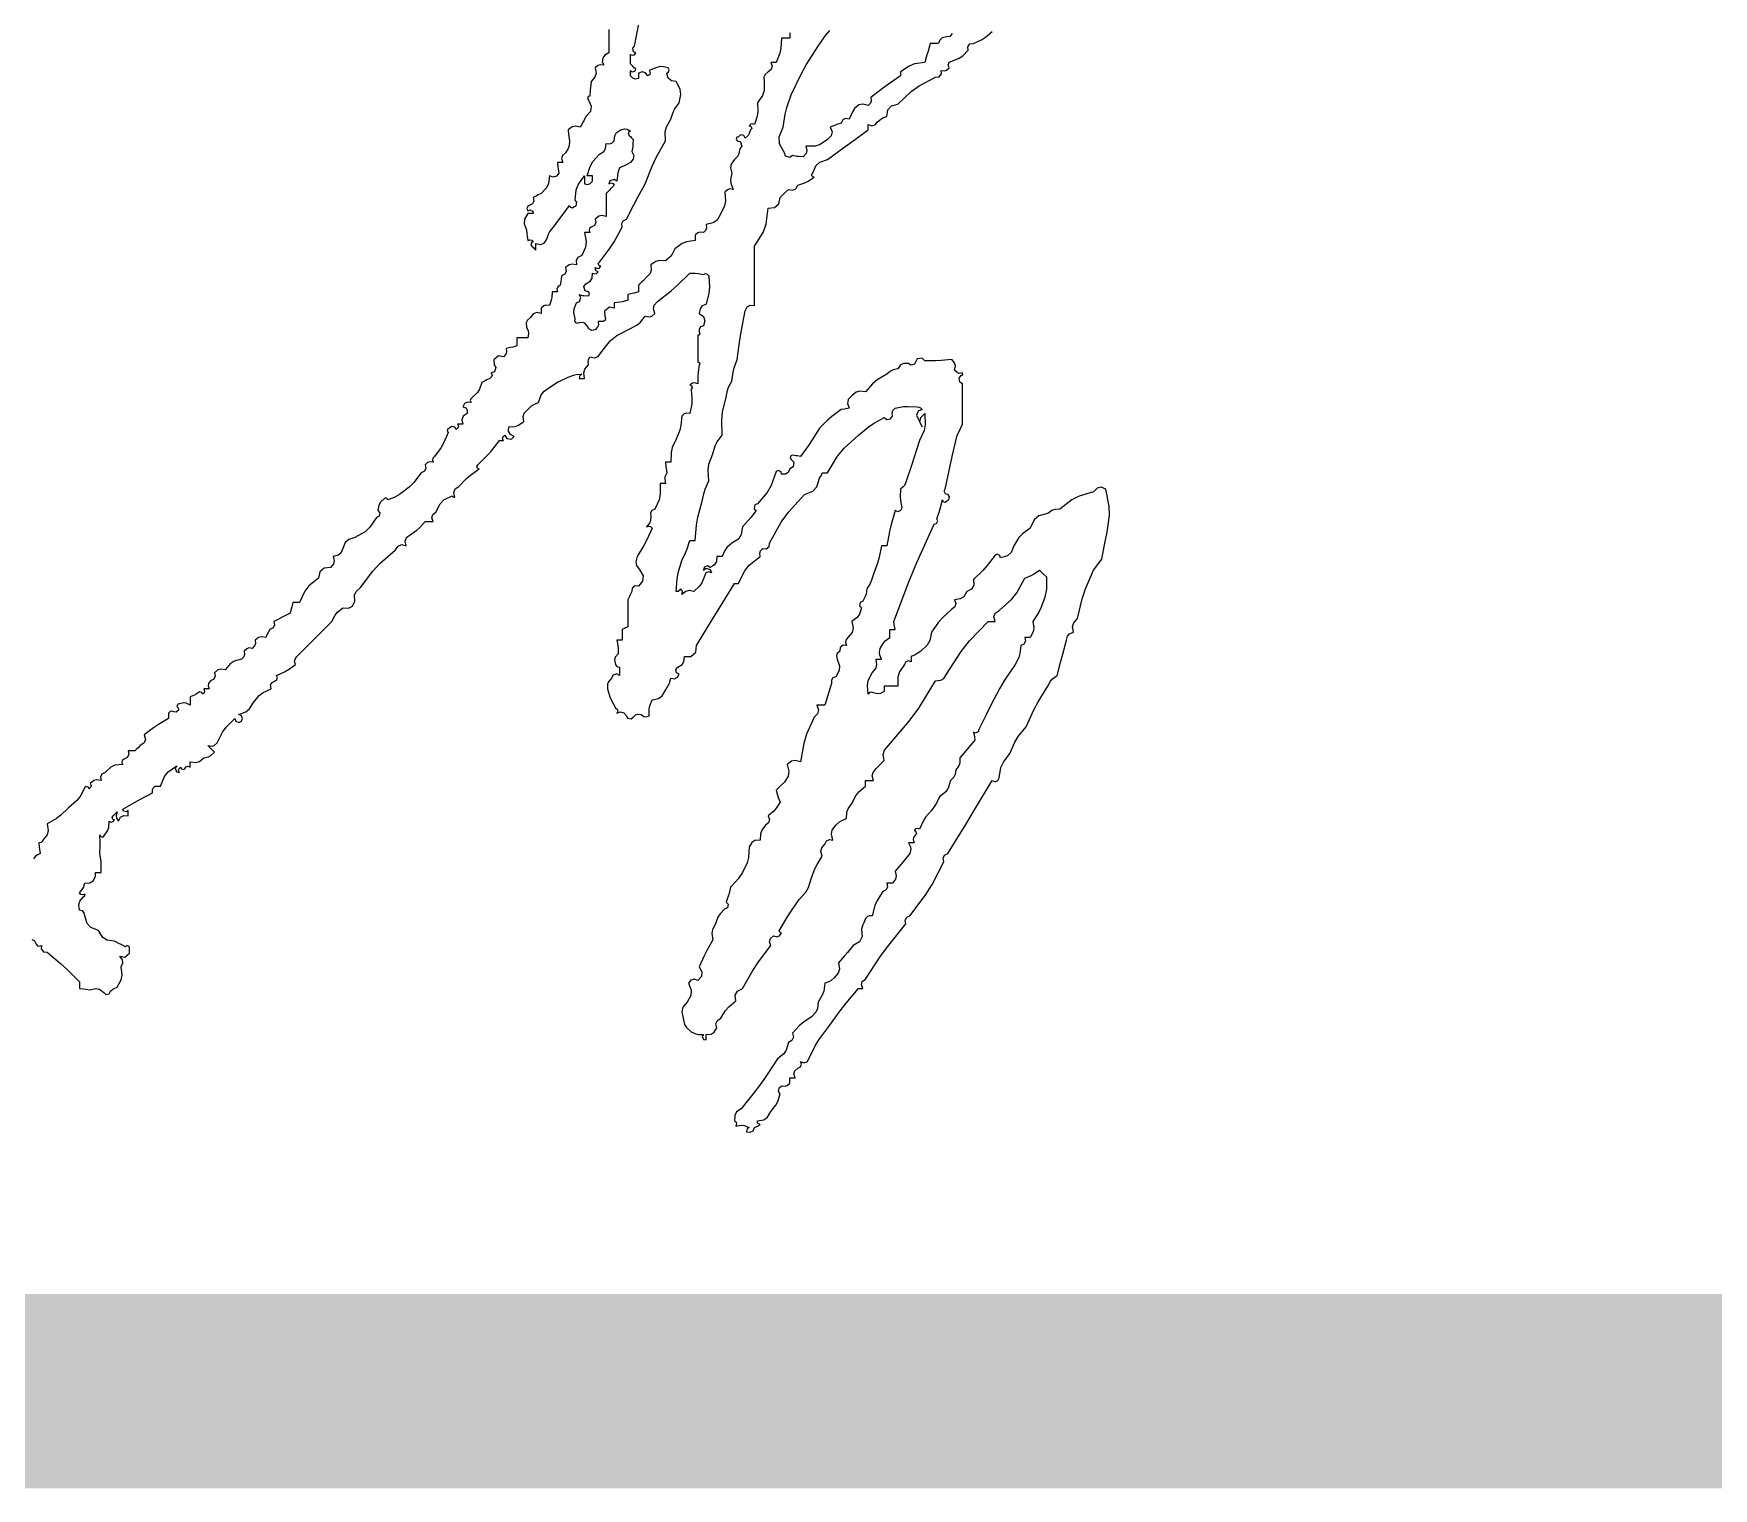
# Model space of a CAD drawing. Header units: millimetres. Extents: x 2359 to 61759, y 2141 to 44141.
# Drawn here: x 59374 to 60022, y 12471 to 13033 of the extents above; entities that cross this region are included whole.
import ezdxf

# ---------------------------------------------------------------- set-up
doc = ezdxf.new("R2010")
doc.units = ezdxf.units.MM
doc.header["$LTSCALE"] = 800
doc.layers.add('SX-TK-HF-20190012-S001-QM$0$电子签明', color=7, linetype='Continuous')

# ---------------------------------------------------------------- blocks, each defined once
blk = doc.blocks.new('AX-TK-HF-20190012-S001-TQ2$0$BZTQ')
at = {"color": 4, "const_width": 0.75}
blk.add_lwpolyline([(-70, 93.6755), (0, 93.6755)], dxfattribs=at)
blk = doc.blocks.new('AX-TK-HF-20190012-S001-TQ2')
blk.add_blockref('AX-TK-HF-20190012-S001-TQ2$0$BZTQ', (0, 0))
blk = doc.blocks.new('SX-TK-HF-20190012-S001-QM$0$马传喜', base_point=(11.4818, 19.8022))
at = {"layer": 'SX-TK-HF-20190012-S001-QM$0$电子签明'}
for points in [[(32.7261, 21.48), (32.7409, 21.4726), (32.7494, 21.456), (32.7567, 21.4472), (32.7666, 21.4447), (32.7772, 21.4491), (32.7751, 21.4314), (32.7873, 21.4162), (32.805, 21.4143), (32.8743, 21.3562), (32.9078, 21.3256), (32.9717, 21.2615), (32.9717, 21.2476), (32.9717, 21.2407), (32.9717, 21.2268), (32.994, 21.2253), (33.0052, 21.2239), (33.0273, 21.2198), (33.0547, 21.2268), (33.074, 21.2229), (33.0967, 21.2059), (33.1074, 21.1966), (33.1252, 21.2002), (33.1314, 21.2129), (33.1436, 21.2236), (33.151, 21.228), (33.1662, 21.2337), (33.1865, 21.271), (33.1915, 21.2956), (33.187, 21.3379), (33.1944, 21.3591), (33.1924, 21.3748), (33.1801, 21.3935), (33.2052, 21.3886), (33.2296, 21.4096), (33.2287, 21.4352), (33.2265, 21.4437), (33.2147, 21.4476), (33.2078, 21.4421), (33.1856, 21.4532), (33.1745, 21.4588), (33.1523, 21.4699), (33.1127, 21.476), (33.0898, 21.4912), (33.0689, 21.5255), (33.0307, 21.541), (33.0113, 21.5623), (32.9995, 21.6019), (32.9963, 21.6173), (32.9871, 21.6265), (32.9717, 21.6296), (32.9677, 21.6584), (32.9734, 21.6773), (32.9925, 21.6991), (32.998, 21.7021), (33.0003, 21.7068), (32.9995, 21.713), (32.9889, 21.7086), (32.979, 21.7111), (32.9717, 21.7199), (32.9861, 21.7371), (32.992, 21.7474), (32.9995, 21.7686), (33.0256, 21.7709), (33.0415, 21.7809), (33.055, 21.8033), (33.055, 21.8116), (33.055, 21.8158), (33.055, 21.8241), (33.0662, 21.8241), (33.0717, 21.8241), (33.0828, 21.8241), (33.0841, 21.8631), (33.0827, 21.883), (33.0759, 21.9214), (33.0788, 21.9602), (33.0788, 21.9798), (33.0759, 22.0186), (33.078, 22.0101), (33.0899, 22.0062), (33.0967, 22.0117), (33.116, 22.0379), (33.1225, 22.0556), (33.1245, 22.0881), (33.1351, 22.0837), (33.145, 22.0862), (33.1523, 22.095), (33.1438, 22.0972), (33.1398, 22.109), (33.1453, 22.1159), (33.1537, 22.1242), (33.1578, 22.1284), (33.1662, 22.1367), (33.16, 22.118), (33.162, 22.1043), (33.1731, 22.0881), (33.1832, 22.1081), (33.1994, 22.1173), (33.2217, 22.1159), (33.2217, 22.127), (33.2217, 22.1325), (33.2217, 22.1437), (33.213, 22.1362), (33.1981, 22.1399), (33.194, 22.1506), (33.2549, 22.1843), (33.2854, 22.201), (33.3468, 22.234), (33.3477, 22.2489), (33.3511, 22.2572), (33.3607, 22.2687), (33.3718, 22.2687), (33.3773, 22.2687), (33.3884, 22.2687), (33.4086, 22.3181), (33.428, 22.3424), (33.4718, 22.3729), (33.4638, 22.3602), (33.4712, 22.3418), (33.4857, 22.3381), (33.4813, 22.3487), (33.4838, 22.3586), (33.4926, 22.3659), (33.4948, 22.3574), (33.5066, 22.3535), (33.5135, 22.359), (33.5208, 22.3678), (33.5307, 22.3703), (33.5413, 22.3659), (33.5413, 22.377), (33.5413, 22.3826), (33.5413, 22.3937), (33.57, 22.3898), (33.5889, 22.3954), (33.6107, 22.4146), (33.6352, 22.4188), (33.6482, 22.4253), (33.6663, 22.4423), (33.6524, 22.4562), (33.6454, 22.4632), (33.6316, 22.4771), (33.6515, 22.4738), (33.6649, 22.4776), (33.6802, 22.491), (33.7077, 22.5462), (33.7267, 22.5725), (33.7705, 22.616), (33.7768, 22.6024), (33.7913, 22.5966), (33.8052, 22.6021), (33.8107, 22.616), (33.8049, 22.6305), (33.7913, 22.6368), (33.8281, 22.6512), (33.8463, 22.6662), (33.8677, 22.6993), (33.8967, 22.7345), (33.9166, 22.7498), (33.958, 22.7688), (33.9548, 22.7872), (33.9623, 22.802), (33.9789, 22.8105), (33.9877, 22.8178), (33.9902, 22.8277), (33.9858, 22.8383), (34.0268, 22.8563), (34.0467, 22.8677), (34.083, 22.8938), (34.0785, 22.9101), (34.0804, 22.9216), (34.09, 22.9355), (34.1622, 23.0077), (34.1984, 23.0439), (34.2706, 23.1161), (34.2861, 23.1481), (34.2983, 23.1634), (34.3262, 23.1856), (34.3547, 23.1832), (34.3756, 23.1949), (34.3887, 23.2203), (34.3869, 23.2502), (34.3945, 23.2694), (34.4165, 23.2897), (34.4801, 23.3748), (34.517, 23.4145), (34.5971, 23.4842), (34.6106, 23.5037), (34.6296, 23.5109), (34.6526, 23.5051), (34.6468, 23.5281), (34.654, 23.5471), (34.6735, 23.5606), (34.7067, 23.5851), (34.7223, 23.5993), (34.7499, 23.6301), (34.7665, 23.6301), (34.7749, 23.6301), (34.7915, 23.6301), (34.7849, 23.6492), (34.7897, 23.6661), (34.8054, 23.6787), (34.8266, 23.7208), (34.8467, 23.7409), (34.8888, 23.7621), (34.8918, 23.7566), (34.8965, 23.7543), (34.9027, 23.7551), (34.8969, 23.7782), (34.904, 23.7972), (34.9235, 23.8107), (34.9618, 23.8504), (34.9829, 23.8688), (35.0277, 23.901), (35.0192, 23.9032), (35.0152, 23.915), (35.0208, 23.9218), (35.0682, 23.9691), (35.0906, 23.9943), (35.1319, 24.0469), (35.1402, 24.0469), (35.1444, 24.0469), (35.1527, 24.0469), (35.1484, 24.0575), (35.1509, 24.0674), (35.1597, 24.0747), (35.1694, 24.0576), (35.1942, 24.054), (35.2083, 24.0677), (35.1883, 24.0778), (35.1791, 24.094), (35.1805, 24.1163), (35.213, 24.1183), (35.2308, 24.1248), (35.2569, 24.1441), (35.2537, 24.1703), (35.2595, 24.1876), (35.2778, 24.2066), (35.2971, 24.2243), (35.309, 24.2317), (35.3333, 24.2414), (35.3466, 24.2809), (35.3616, 24.3009), (35.3958, 24.3247), (35.4308, 24.3463), (35.4489, 24.3561), (35.4861, 24.3733), (35.5128, 24.3829), (35.5273, 24.3858), (35.5556, 24.3872), (35.547, 24.3822), (35.5431, 24.3763), (35.5417, 24.3664), (35.5528, 24.3664), (35.5584, 24.3664), (35.5695, 24.3664), (35.5655, 24.3951), (35.5712, 24.414), (35.5903, 24.4358), (35.5888, 24.4527), (35.5904, 24.4621), (35.5973, 24.4775), (35.6203, 24.4717), (35.6393, 24.4789), (35.6529, 24.4984), (35.7023, 24.56), (35.7355, 24.5872), (35.8057, 24.6234), (35.8408, 24.6415), (35.8574, 24.6551), (35.8821, 24.6859), (35.902, 24.6826), (35.9155, 24.6865), (35.9307, 24.6998), (35.9245, 24.7246), (35.9284, 24.7424), (35.9446, 24.7623), (36.0145, 24.8167), (36.0481, 24.8461), (36.1113, 24.9082), (36.1392, 24.9079), (36.1533, 24.9065), (36.1807, 24.9012), (36.1915, 24.9052), (36.2009, 24.9028), (36.2085, 24.8943), (36.2117, 24.8358), (36.2088, 24.8053), (36.1946, 24.7484), (36.1735, 24.7372), (36.1637, 24.7234), (36.1599, 24.6998), (36.1809, 24.6839), (36.188, 24.6626), (36.1807, 24.6373), (36.1658, 24.631), (36.1584, 24.6187), (36.1599, 24.6025), (36.1631, 24.5972), (36.1591, 24.5893), (36.153, 24.5887), (36.153, 24.5331), (36.153, 24.5053), (36.153, 24.4497), (36.1591, 24.449), (36.1631, 24.4412), (36.1599, 24.4358), (36.1536, 24.3974), (36.1521, 24.3776), (36.153, 24.3386), (36.1368, 24.3435), (36.125, 24.3416), (36.1113, 24.3317), (36.1198, 24.3295), (36.1237, 24.3177), (36.1182, 24.3108), (36.1223, 24.2609), (36.1209, 24.2349), (36.1113, 24.1858), (36.0938, 24.1878), (36.0824, 24.184), (36.0696, 24.1719), (36.0648, 24.1236), (36.0591, 24.0992), (36.0418, 24.0538), (36.0211, 24.0099), (36.0151, 23.9842), (36.014, 23.9357), (36.0029, 23.9357), (35.9974, 23.9357), (35.9863, 23.9357), (35.9877, 23.9134), (35.9891, 23.9022), (35.9932, 23.8802), (35.9835, 23.86), (35.9818, 23.8466), (35.9863, 23.8246), (35.9751, 23.8246), (35.9696, 23.8246), (35.9585, 23.8246), (35.9594, 23.7707), (35.9533, 23.7416), (35.9307, 23.6926), (35.9157, 23.6864), (35.9083, 23.674), (35.9099, 23.6579), (35.9085, 23.6342), (35.9036, 23.6211), (35.889, 23.6023), (35.8996, 23.6067), (35.9095, 23.6042), (35.9168, 23.5954), (35.8898, 23.5353), (35.8744, 23.5059), (35.8404, 23.4495), (35.8334, 23.422), (35.8373, 23.4027), (35.8543, 23.38), (35.8705, 23.3508), (35.8682, 23.3229), (35.8473, 23.2967), (35.8297, 23.2988), (35.8144, 23.2866), (35.8126, 23.2689), (35.8043, 23.2522), (35.8001, 23.2439), (35.7918, 23.2272), (35.7918, 23.1717), (35.7918, 23.1439), (35.7918, 23.0883), (35.7807, 23.0828), (35.7751, 23.08), (35.764, 23.0744), (35.764, 23.0522), (35.764, 23.0411), (35.764, 23.0189), (35.7529, 23.0189), (35.7473, 23.0189), (35.7362, 23.0189), (35.7407, 22.9913), (35.7421, 22.9773), (35.7431, 22.9494), (35.728, 22.9322), (35.724, 22.9161), (35.7293, 22.8938), (35.7343, 22.8852), (35.7402, 22.8813), (35.7501, 22.8799), (35.7501, 22.8633), (35.7501, 22.8549), (35.7501, 22.8383), (35.7341, 22.8456), (35.7168, 22.8398), (35.7084, 22.8244), (35.6936, 22.8058), (35.6886, 22.7925), (35.6876, 22.7688), (35.7006, 22.7285), (35.7091, 22.7087), (35.7293, 22.6716), (35.7381, 22.6643), (35.7406, 22.6544), (35.7362, 22.6438), (35.7553, 22.6505), (35.7722, 22.6456), (35.7848, 22.6299), (35.7913, 22.6173), (35.8087, 22.6138), (35.8196, 22.6229), (35.832, 22.6353), (35.8438, 22.6392), (35.8612, 22.6368), (35.8749, 22.6269), (35.8867, 22.6249), (35.9029, 22.6299), (35.9029, 22.6637), (35.9059, 22.6812), (35.9168, 22.7132), (35.9502, 22.719), (35.9694, 22.7324), (35.9863, 22.7619), (36.0003, 22.7853), (36.006, 22.7982), (36.014, 22.8244), (36.0324, 22.8212), (36.0473, 22.8286), (36.0557, 22.8452), (36.0431, 22.8516), (36.0396, 22.8692), (36.0488, 22.8799), (36.0712, 22.8935), (36.0811, 22.9094), (36.0835, 22.9355), (36.117, 22.935), (36.1426, 22.9578), (36.146, 22.9911), (36.2233, 23.1192), (36.2622, 23.1831), (36.3405, 23.3106), (36.3488, 23.3106), (36.353, 23.3106), (36.3613, 23.3106), (36.3924, 23.3746), (36.4168, 23.4052), (36.4725, 23.4495), (36.4705, 23.467), (36.4743, 23.4784), (36.4864, 23.4912), (36.504, 23.4891), (36.5193, 23.5013), (36.5211, 23.519), (36.5808, 23.627), (36.618, 23.6784), (36.7017, 23.769), (36.7438, 23.7855), (36.7653, 23.809), (36.7781, 23.8524), (36.7853, 23.8625), (36.7882, 23.8683), (36.792, 23.8802), (36.8031, 23.8802), (36.8087, 23.8802), (36.8198, 23.8802), (36.8713, 23.9667), (36.9047, 24.0074), (36.9795, 24.0747), (37.0288, 24.1154), (37.0557, 24.1338), (37.1115, 24.1649), (37.1253, 24.1552), (37.1433, 24.1582), (37.1532, 24.1719), (37.1512, 24.1894), (37.155, 24.2008), (37.1671, 24.2136), (37.211, 24.221), (37.2337, 24.2224), (37.2782, 24.2205), (37.2905, 24.2183), (37.2969, 24.2151), (37.306, 24.2066), (37.2865, 24.1984), (37.2776, 24.1778), (37.2852, 24.158), (37.2935, 24.1413), (37.2977, 24.133), (37.306, 24.1163), (37.2951, 24.1425), (37.2998, 24.1658), (37.3199, 24.1858), (37.3222, 24.1292), (37.316, 24.0982), (37.2921, 24.0469), (37.2649, 23.9606), (37.251, 23.9175), (37.2227, 23.8315), (37.2152, 23.8154), (37.209, 23.8077), (37.1949, 23.7968), (37.1936, 23.7578), (37.195, 23.738), (37.2018, 23.6996), (37.1955, 23.686), (37.181, 23.6802), (37.1671, 23.6857), (37.147, 23.6143), (37.1387, 23.578), (37.1254, 23.5051), (37.1143, 23.5051), (37.1087, 23.5051), (37.0976, 23.5051), (37.0852, 23.4457), (37.0768, 23.4162), (37.0559, 23.3592), (37.0458, 23.3272), (37.0387, 23.3115), (37.0212, 23.2828), (37.0179, 23.2567), (37.0134, 23.2432), (37.0004, 23.2203), (36.9877, 23.214), (36.9841, 23.1962), (36.9934, 23.1856), (36.9836, 23.1531), (36.9719, 23.1365), (36.9448, 23.1161), (36.9512, 23.0823), (36.9455, 23.0596), (36.924, 23.0327), (36.9141, 23.0191), (36.9121, 23.0072), (36.917, 22.9911), (36.8994, 22.9932), (36.8841, 22.981), (36.8823, 22.9633), (36.8699, 22.9508), (36.866, 22.939), (36.8684, 22.9216), (36.8816, 22.8879), (36.8796, 22.8627), (36.8615, 22.8313), (36.8465, 22.8251), (36.8391, 22.8127), (36.8406, 22.7966), (36.827, 22.752), (36.8201, 22.7298), (36.8059, 22.6854), (36.7892, 22.6854), (36.7809, 22.6854), (36.7642, 22.6854), (36.7733, 22.6615), (36.7687, 22.6408), (36.7503, 22.6229), (36.7116, 22.5353), (36.6973, 22.4881), (36.6809, 22.3937), (36.6533, 22.4002), (36.6344, 22.3964), (36.6114, 22.3798), (36.6213, 22.3446), (36.6175, 22.3201), (36.5975, 22.2895), (36.5808, 22.2729), (36.5725, 22.2645), (36.5558, 22.2478), (36.5619, 22.2222), (36.5661, 22.2095), (36.5767, 22.1853), (36.5556, 22.1544), (36.5427, 22.14), (36.5142, 22.1159), (36.5208, 22.0968), (36.516, 22.0799), (36.5003, 22.0672), (36.481, 22.0411), (36.4745, 22.0233), (36.4725, 21.9908), (36.4464, 21.9885), (36.4305, 21.9785), (36.4169, 21.9561), (36.4127, 21.9017), (36.4053, 21.8736), (36.3822, 21.8241), (36.3591, 21.7921), (36.3465, 21.7767), (36.3197, 21.7477), (36.3131, 21.7167), (36.3089, 21.7014), (36.2988, 21.6713), (36.3081, 21.6606), (36.3046, 21.6429), (36.2919, 21.6366), (36.2665, 21.6107), (36.256, 21.5941), (36.2433, 21.5602), (36.2279, 21.5301), (36.2246, 21.5103), (36.2294, 21.4768), (36.1984, 21.423), (36.1844, 21.395), (36.1599, 21.3379), (36.1737, 21.3136), (36.1713, 21.2896), (36.153, 21.2685), (36.1339, 21.2751), (36.117, 21.2703), (36.1043, 21.2546), (36.118, 21.218), (36.1161, 21.1916), (36.0974, 21.1573), (36.0752, 21.131), (36.0694, 21.1076), (36.0766, 21.074), (36.0837, 21.0424), (36.0937, 21.0257), (36.1182, 21.0045), (36.1415, 20.9938), (36.1551, 20.9908), (36.1807, 20.9906), (36.1744, 20.9799), (36.1823, 20.9642), (36.1946, 20.9628), (36.1946, 20.9739), (36.1946, 20.9795), (36.1946, 20.9906), (36.2207, 20.993), (36.2367, 21.0029), (36.2502, 21.0253), (36.2454, 21.0459), (36.2528, 21.0633), (36.271, 21.074), (36.2953, 21.1146), (36.3114, 21.1337), (36.3475, 21.1643), (36.3451, 21.1928), (36.3567, 21.2137), (36.3822, 21.2268), (36.4349, 21.3191), (36.4643, 21.3639), (36.5281, 21.4491), (36.5214, 21.4681), (36.5262, 21.485), (36.5419, 21.4977), (36.5588, 21.4928), (36.573, 21.4976), (36.5836, 21.5116), (36.5751, 21.5137), (36.5712, 21.5256), (36.5767, 21.5324), (36.6129, 21.5951), (36.6324, 21.6258), (36.6739, 21.6852), (36.7081, 21.723), (36.7219, 21.7475), (36.7364, 21.7964), (36.7545, 21.8426), (36.7658, 21.8652), (36.792, 21.9075), (36.7858, 21.9323), (36.7897, 21.9501), (36.8059, 21.97), (36.8149, 21.9863), (36.8291, 21.9934), (36.8476, 21.9908), (36.8395, 22.0208), (36.8433, 22.042), (36.8615, 22.0672), (36.8808, 22.0849), (36.8927, 22.0923), (36.917, 22.102), (36.919, 22.1344), (36.9255, 22.1522), (36.9448, 22.1784), (36.9656, 22.2189), (36.9804, 22.2382), (37.0143, 22.2687), (37.0143, 22.2798), (37.0143, 22.2854), (37.0143, 22.2965), (37.0309, 22.2965), (37.0393, 22.2965), (37.0559, 22.2965), (37.0497, 22.3213), (37.0537, 22.3391), (37.0698, 22.359), (37.0865, 22.3757), (37.0948, 22.384), (37.1115, 22.4007), (37.1063, 22.4319), (37.112, 22.4528), (37.1324, 22.4771), (37.2393, 22.6028), (37.2884, 22.6702), (37.3755, 22.8105), (37.4016, 22.8128), (37.4175, 22.8228), (37.431, 22.8452), (37.5068, 22.961), (37.5506, 23.0161), (37.6464, 23.1161), (37.6603, 23.1161), (37.6672, 23.1161), (37.6811, 23.1161), (37.6753, 23.1391), (37.6824, 23.1581), (37.7019, 23.1717), (37.7657, 23.2279), (37.7938, 23.2634), (37.8339, 23.3384), (37.8662, 23.3513), (37.8819, 23.3599), (37.9103, 23.38), (37.9242, 23.3662), (37.9311, 23.3592), (37.945, 23.3453), (37.9466, 23.3036), (37.9452, 23.2823), (37.9381, 23.2411), (37.9192, 23.1885), (37.9064, 23.1628), (37.8756, 23.1161), (37.8807, 23.0827), (37.8774, 23.0627), (37.8617, 23.0327), (37.8506, 23.0327), (37.845, 23.0327), (37.8339, 23.0327), (37.8371, 23.0144), (37.8297, 22.9995), (37.8131, 22.9911), (37.8086, 22.9509), (37.8027, 22.9303), (37.7853, 22.8938), (37.7302, 22.8137), (37.705, 22.7717), (37.6603, 22.6854), (37.6352, 22.6354), (37.6227, 22.6104), (37.5977, 22.5604), (37.5952, 22.5483), (37.5812, 22.5413), (37.57, 22.5465), (37.5735, 22.53), (37.5749, 22.5216), (37.5769, 22.5048), (37.5466, 22.4685), (37.5313, 22.4505), (37.5005, 22.4146), (37.5005, 22.3882), (37.4955, 22.3731), (37.4797, 22.352), (37.4754, 22.3276), (37.4689, 22.3146), (37.4519, 22.2965), (37.4407, 22.258), (37.4275, 22.2383), (37.3963, 22.2131), (37.3809, 22.1846), (37.3725, 22.1707), (37.3546, 22.1437), (37.3241, 22.1089), (37.311, 22.0886), (37.2921, 22.0464), (37.2815, 22.0508), (37.2716, 22.0483), (37.2643, 22.0395), (37.2728, 22.0373), (37.2768, 22.0255), (37.2713, 22.0186), (37.2614, 22.0049), (37.2594, 21.9931), (37.2643, 21.977), (37.2532, 21.977), (37.2477, 21.977), (37.2365, 21.977), (37.246, 21.9566), (37.2477, 21.9434), (37.2435, 21.9214), (37.2132, 21.8851), (37.1979, 21.867), (37.1671, 21.8311), (37.1726, 21.8061), (37.1688, 21.7889), (37.1532, 21.7686), (37.1421, 21.7686), (37.1365, 21.7686), (37.1254, 21.7686), (37.1286, 21.7502), (37.1212, 21.7354), (37.1046, 21.7269), (37.0752, 21.6807), (37.0636, 21.6546), (37.049, 21.6019), (37.0341, 21.6009), (37.0257, 21.5976), (37.0143, 21.588), (37.0059, 21.5657), (37.0018, 21.5546), (36.9934, 21.5324), (36.9983, 21.4954), (36.9842, 21.4673), (36.9518, 21.4491), (36.9214, 21.4127), (36.9062, 21.3947), (36.8754, 21.3588), (36.8805, 21.3275), (36.8748, 21.3066), (36.8545, 21.2823), (36.8374, 21.2679), (36.827, 21.262), (36.8059, 21.2546), (36.7997, 21.2137), (36.7923, 21.1928), (36.7712, 21.1573), (36.7672, 21.124), (36.7589, 21.1058), (36.7364, 21.0809), (36.6942, 21.0518), (36.6744, 21.0348), (36.6392, 20.9976), (36.644, 20.977), (36.6366, 20.9596), (36.6183, 20.9489), (36.6071, 20.9105), (36.594, 20.8907), (36.5628, 20.8656), (36.4926, 20.7594), (36.4549, 20.7078), (36.3752, 20.6086), (36.3518, 20.5922), (36.342, 20.5746), (36.3405, 20.5461), (36.3493, 20.5388), (36.3518, 20.5289), (36.3475, 20.5183), (36.3748, 20.5238), (36.3912, 20.5222), (36.4169, 20.5113), (36.4083, 20.5063), (36.4044, 20.5004), (36.403, 20.4905), (36.4214, 20.4873), (36.4362, 20.4947), (36.4447, 20.5113), (36.4558, 20.5169), (36.4614, 20.5197), (36.4725, 20.5252), (36.4638, 20.5303), (36.4599, 20.5361), (36.4586, 20.5461), (36.492, 20.5518), (36.5112, 20.5652), (36.5281, 20.5947), (36.5531, 20.6272), (36.5633, 20.6462), (36.5767, 20.685), (36.5669, 20.6988), (36.5699, 20.7168), (36.5836, 20.7267), (36.6011, 20.7247), (36.6125, 20.7285), (36.6253, 20.7406), (36.6253, 20.7517), (36.6253, 20.7572), (36.6253, 20.7683), (36.6364, 20.7683), (36.642, 20.7683), (36.6531, 20.7683), (36.6464, 20.7874), (36.6512, 20.8043), (36.667, 20.817), (36.6805, 20.8233), (36.6863, 20.8378), (36.6809, 20.8517), (36.6968, 20.8444), (36.7141, 20.8502), (36.7225, 20.8656), (36.7582, 20.9357), (36.7794, 20.9695), (36.8267, 21.0323), (36.8841, 21.1129), (36.9148, 21.152), (36.9795, 21.2268), (36.9879, 21.2268), (36.992, 21.2268), (37.0004, 21.2268), (36.9937, 21.2459), (36.9985, 21.2627), (37.0143, 21.2754), (37.0921, 21.3931), (37.134, 21.4504), (37.2227, 21.5602), (37.2195, 21.5786), (37.2269, 21.5934), (37.2435, 21.6019), (37.3224, 21.7065), (37.3577, 21.7629), (37.4171, 21.8797), (37.414, 21.8981), (37.4214, 21.9129), (37.438, 21.9214), (37.5304, 22.071), (37.5763, 22.146), (37.6672, 22.2965), (37.6811, 22.291), (37.6956, 22.2968), (37.7019, 22.3104), (37.7115, 22.3642), (37.7239, 22.3922), (37.7575, 22.4354), (37.7831, 22.4949), (37.8004, 22.5237), (37.8408, 22.5743), (37.8804, 22.6601), (37.9028, 22.7021), (37.952, 22.7827), (37.9664, 22.8085), (37.9769, 22.8206), (38.0006, 22.8383), (38.0195, 22.9107), (38.0292, 22.9468), (38.0492, 23.0189), (38.0544, 23.0399), (38.0641, 23.0517), (38.084, 23.0605), (38.08, 23.0893), (38.0857, 23.1082), (38.1048, 23.13), (38.1289, 23.2326), (38.1459, 23.2835), (38.1882, 23.38), (38.2048, 23.4023), (38.2132, 23.4134), (38.2298, 23.4356), (38.2409, 23.4912), (38.2465, 23.519), (38.2576, 23.5745), (38.2695, 23.6627), (38.268, 23.7096), (38.2507, 23.7968), (38.2267, 23.8059), (38.206, 23.8013), (38.1882, 23.7829), (38.113, 23.761), (38.0756, 23.7415), (38.0145, 23.6926), (37.9882, 23.6909), (37.9741, 23.6862), (37.952, 23.6718), (37.9064, 23.659), (37.8818, 23.6382), (37.8617, 23.5954), (37.822, 23.5663), (37.8041, 23.5469), (37.7783, 23.5051), (37.764, 23.4706), (37.7447, 23.4532), (37.7089, 23.4426), (37.7063, 23.4547), (37.6924, 23.4617), (37.6811, 23.4565), (37.6412, 23.4027), (37.6186, 23.3774), (37.57, 23.3314), (37.5723, 23.3029), (37.5607, 23.282), (37.5352, 23.2689), (37.5201, 23.243), (37.5025, 23.2313), (37.4727, 23.2272), (37.4794, 23.2081), (37.4746, 23.1913), (37.4588, 23.1786), (37.4124, 23.136), (37.3911, 23.1119), (37.3546, 23.0605), (37.3449, 23.0168), (37.3318, 22.9939), (37.2991, 22.9633), (37.2811, 22.95), (37.2711, 22.9442), (37.2504, 22.9355), (37.2504, 22.9244), (37.2504, 22.9188), (37.2504, 22.9077), (37.2365, 22.9132), (37.222, 22.9074), (37.2157, 22.8938), (37.189, 22.8556), (37.1808, 22.8293), (37.181, 22.7827), (37.1532, 22.7827), (37.1393, 22.7827), (37.1115, 22.7827), (37.1115, 22.7716), (37.1115, 22.766), (37.1115, 22.7549), (37.0913, 22.7452), (37.0779, 22.7435), (37.0559, 22.748), (37.0452, 22.7519), (37.0358, 22.7495), (37.0282, 22.741), (37.0243, 22.7861), (37.0291, 22.8115), (37.049, 22.8521), (37.0681, 22.874), (37.0738, 22.8929), (37.0698, 22.9216), (37.081, 22.9216), (37.0865, 22.9216), (37.0976, 22.9216), (37.0879, 22.9418), (37.0863, 22.9552), (37.0907, 22.9772), (37.105, 23.003), (37.1156, 23.0151), (37.1393, 23.0327), (37.1393, 23.0494), (37.1393, 23.0578), (37.1393, 23.0744), (37.1504, 23.0744), (37.156, 23.0744), (37.1671, 23.0744), (37.1635, 23.0909), (37.1621, 23.0993), (37.1601, 23.1161), (37.237, 23.3187), (37.2788, 23.4189), (37.3685, 23.6162), (37.3807, 23.6188), (37.3877, 23.6327), (37.3824, 23.644), (37.3953, 23.6824), (37.4009, 23.7019), (37.4102, 23.7412), (37.4124, 23.7327), (37.4242, 23.7288), (37.431, 23.7343), (37.4437, 23.7407), (37.4472, 23.7583), (37.438, 23.769), (37.4258, 23.7716), (37.4188, 23.7855), (37.4241, 23.7968), (37.4481, 23.9082), (37.4606, 23.9637), (37.4866, 24.0747), (37.4977, 24.0969), (37.5033, 24.108), (37.5144, 24.1302), (37.5144, 24.2136), (37.5144, 24.2552), (37.5144, 24.3386), (37.4995, 24.3466), (37.4959, 24.3679), (37.5074, 24.3803), (37.5129, 24.3833), (37.5152, 24.388), (37.5144, 24.3942), (37.4969, 24.3922), (37.4855, 24.396), (37.4727, 24.4081), (37.4771, 24.4305), (37.4733, 24.4459), (37.4588, 24.4636), (37.4034, 24.4584), (37.3755, 24.457), (37.3199, 24.4567), (37.306, 24.4706), (37.2807, 24.467), (37.2713, 24.4497), (37.265, 24.437), (37.2472, 24.4335), (37.2365, 24.4428), (37.2117, 24.4431), (37.1956, 24.4351), (37.181, 24.415), (37.1565, 24.4107), (37.1435, 24.4042), (37.1254, 24.3872), (37.0756, 24.3589), (37.0522, 24.3399), (37.0143, 24.2969), (36.9855, 24.3009), (36.9666, 24.2952), (36.9448, 24.2761), (36.9264, 24.2582), (36.9218, 24.2375), (36.9309, 24.2136), (36.9144, 24.21), (36.906, 24.2086), (36.8892, 24.2066), (36.8425, 24.1705), (36.8201, 24.1509), (36.7781, 24.1094), (36.7411, 24.0498), (36.7216, 24.0206), (36.6809, 23.9635), (36.6643, 23.9671), (36.656, 23.9685), (36.6392, 23.9705), (36.6307, 23.9683), (36.6267, 23.9565), (36.6322, 23.9496), (36.6459, 23.9355), (36.6423, 23.9108), (36.6253, 23.901), (36.6177, 23.8825), (36.6037, 23.8731), (36.5836, 23.8732), (36.5811, 23.8854), (36.5671, 23.8924), (36.5558, 23.8871), (36.5296, 23.8145), (36.5089, 23.779), (36.4586, 23.7204), (36.4455, 23.7149), (36.4417, 23.6958), (36.4516, 23.6857), (36.4254, 23.6511), (36.4115, 23.6343), (36.3822, 23.6023), (36.3761, 23.5627), (36.3608, 23.5398), (36.3266, 23.519), (36.3014, 23.4963), (36.2907, 23.4809), (36.278, 23.4495), (36.2669, 23.4495), (36.2613, 23.4495), (36.2502, 23.4495), (36.2479, 23.4234), (36.2379, 23.4075), (36.2155, 23.3939), (36.2028, 23.4019), (36.1844, 23.3946), (36.1807, 23.38), (36.1955, 23.3897), (36.2164, 23.3827), (36.2224, 23.3662), (36.2085, 23.3716), (36.194, 23.3658), (36.1877, 23.3523), (36.1735, 23.3148), (36.1613, 23.2964), (36.1321, 23.2689), (36.1071, 23.2744), (36.09, 23.2706), (36.0696, 23.255), (36.074, 23.2656), (36.0715, 23.2755), (36.0627, 23.2828), (36.0576, 23.2742), (36.0518, 23.2703), (36.0418, 23.2689), (36.0453, 23.3337), (36.051, 23.3665), (36.0696, 23.4287), (36.0893, 23.469), (36.0977, 23.4901), (36.1113, 23.5329), (36.1224, 23.5329), (36.128, 23.5329), (36.1391, 23.5329), (36.1448, 23.6117), (36.1519, 23.6514), (36.1738, 23.7273), (36.1837, 23.7729), (36.1908, 23.7954), (36.2085, 23.8385), (36.2052, 23.8946), (36.2097, 23.9248), (36.2294, 23.9774), (36.2421, 24.019), (36.2523, 24.0395), (36.278, 24.0747), (36.2758, 24.1529), (36.2801, 24.1932), (36.2988, 24.2691), (36.3048, 24.3038), (36.3106, 24.3212), (36.3266, 24.3525), (36.3337, 24.3978), (36.3394, 24.4203), (36.3544, 24.4636), (36.368, 24.5641), (36.3763, 24.6142), (36.3961, 24.7137), (36.4062, 24.7337), (36.4223, 24.7429), (36.4447, 24.7415), (36.4447, 24.8637), (36.4447, 24.9248), (36.4447, 25.0471), (36.4881, 25.1174), (36.5032, 25.1597), (36.5142, 25.2416), (36.5474, 25.2454), (36.569, 25.2646), (36.5767, 25.2972), (36.5933, 25.3138), (36.6017, 25.3222), (36.6183, 25.3388), (36.6389, 25.334), (36.6563, 25.3414), (36.667, 25.3597), (36.7022, 25.3718), (36.7195, 25.3804), (36.7503, 25.4013), (36.7418, 25.4035), (36.7379, 25.4153), (36.7434, 25.4222), (36.7593, 25.4603), (36.7803, 25.4794), (36.8198, 25.4916), (36.9026, 25.5535), (36.9443, 25.584), (37.0282, 25.6445), (37.0282, 25.6556), (37.0282, 25.6611), (37.0282, 25.6722), (37.0473, 25.6655), (37.0641, 25.6704), (37.0768, 25.6861), (37.0939, 25.7006), (37.1043, 25.7065), (37.1254, 25.7139), (37.1292, 25.7472), (37.1484, 25.7688), (37.181, 25.7764), (37.2505, 25.8421), (37.2908, 25.8709), (37.3755, 25.9153), (37.3932, 25.9172), (37.4053, 25.9324), (37.4032, 25.9501), (37.4207, 25.9481), (37.4321, 25.9519), (37.4449, 25.964), (37.4395, 25.9779), (37.4453, 25.9924), (37.4588, 25.9987), (37.4963, 26.0129), (37.5147, 26.0251), (37.5422, 26.0543), (37.5404, 26.072), (37.5523, 26.0869), (37.57, 26.089), (37.6118, 26.1086), (37.632, 26.1216), (37.6672, 26.1515)], [(37.4609, 26.1408), (37.4487, 26.1256), (37.431, 26.1237), (37.4099, 26.1187), (37.3981, 26.1089), (37.3894, 26.089), (37.3727, 26.089), (37.3644, 26.089), (37.3477, 26.089), (37.3366, 26.0501), (37.331, 26.0307), (37.3199, 25.9918), (37.2668, 25.984), (37.2393, 25.9733), (37.1949, 25.9431), (37.1949, 25.9348), (37.1949, 25.9306), (37.1949, 25.9223), (37.1324, 25.8798), (37.1017, 25.8575), (37.0421, 25.8112), (37.044, 25.7937), (37.0402, 25.7823), (37.0282, 25.7695), (37.0009, 25.7772), (36.9809, 25.7732), (36.9587, 25.7556), (36.9466, 25.7339), (36.9411, 25.7227), (36.9309, 25.7), (36.9126, 25.7032), (36.8977, 25.6958), (36.8892, 25.6792), (36.8667, 25.6719), (36.8555, 25.6677), (36.8337, 25.6583), (36.8428, 25.6344), (36.8382, 25.6137), (36.8198, 25.5958), (36.7816, 25.5692), (36.7552, 25.5609), (36.7086, 25.5611), (36.7131, 25.5386), (36.7092, 25.5233), (36.6948, 25.5055), (36.6724, 25.507), (36.6612, 25.5084), (36.6392, 25.5125), (36.6248, 25.5023), (36.6029, 25.5096), (36.5975, 25.5264), (36.5725, 25.5729), (36.5706, 25.6094), (36.5906, 25.6583), (36.6021, 25.7261), (36.6105, 25.7598), (36.6322, 25.825), (36.6818, 25.9282), (36.7097, 25.9786), (36.7712, 26.0751), (36.8085, 26.1306), (36.8315, 26.1565)], [(36.6253, 26.1446), (36.6253, 26.1335), (36.6253, 26.1279), (36.6253, 26.1168), (36.6086, 26.1168), (36.6003, 26.1168), (36.5836, 26.1168), (36.5801, 26.0657), (36.5743, 26.0395), (36.5558, 25.9918), (36.5447, 25.9918), (36.5392, 25.9918), (36.5281, 25.9918), (36.5347, 25.9727), (36.5299, 25.9558), (36.5142, 25.9431), (36.4979, 25.9296), (36.4919, 25.9156), (36.4933, 25.8945), (36.4935, 25.8479), (36.4853, 25.8216), (36.4586, 25.7834), (36.4612, 25.7386), (36.4582, 25.715), (36.4447, 25.6722), (36.4341, 25.6766), (36.4242, 25.6741), (36.4169, 25.6653), (36.4254, 25.6631), (36.4294, 25.6513), (36.4239, 25.6445), (36.4168, 25.6257), (36.4107, 25.6165), (36.3961, 25.6028), (36.3898, 25.6155), (36.372, 25.619), (36.3613, 25.6097), (36.3528, 25.6076), (36.3489, 25.5957), (36.3544, 25.5889), (36.3711, 25.5835), (36.3784, 25.5616), (36.3683, 25.5472), (36.364, 25.5227), (36.3575, 25.5098), (36.3405, 25.4916), (36.3235, 25.469), (36.3197, 25.4496), (36.3266, 25.4222), (36.3204, 25.3893), (36.322, 25.3702), (36.3336, 25.3388), (36.3161, 25.3408), (36.3047, 25.337), (36.2919, 25.3249), (36.2952, 25.2798), (36.2904, 25.2547), (36.271, 25.2138), (36.2525, 25.1809), (36.2317, 25.1657), (36.1946, 25.1582), (36.1966, 25.1408), (36.1928, 25.1293), (36.1807, 25.1166), (36.1633, 25.1185), (36.1519, 25.1147), (36.1391, 25.1027), (36.1391, 25.0915), (36.1391, 25.086), (36.1391, 25.0749), (36.0945, 25.0693), (36.071, 25.0599), (36.0349, 25.0332), (36.0211, 25.0047), (36.0105, 24.9911), (35.9863, 24.9707), (35.9546, 24.972), (35.9365, 24.967), (35.9099, 24.9498), (35.9131, 24.9237), (35.9073, 24.9063), (35.889, 24.8873), (35.8723, 24.8707), (35.864, 24.8623), (35.8473, 24.8457), (35.8473, 24.8318), (35.8473, 24.8248), (35.8473, 24.8109), (35.8251, 24.8054), (35.814, 24.8026), (35.7918, 24.797), (35.7918, 24.7859), (35.7918, 24.7804), (35.7918, 24.7693), (35.7648, 24.7605), (35.7506, 24.7576), (35.7223, 24.7554), (35.7223, 24.7442), (35.7223, 24.7387), (35.7223, 24.7276), (35.6972, 24.7324), (35.6728, 24.7115), (35.6737, 24.6859), (35.6776, 24.6751), (35.6753, 24.6658), (35.6667, 24.6581), (35.6556, 24.6581), (35.6501, 24.6581), (35.639, 24.6581), (35.6409, 24.6407), (35.6371, 24.6292), (35.6251, 24.6164), (35.6067, 24.6133), (35.5919, 24.6207), (35.5834, 24.6373), (35.5708, 24.6495), (35.5591, 24.6534), (35.5417, 24.6512), (35.5301, 24.6494), (35.5191, 24.6603), (35.5209, 24.672), (35.5146, 24.7049), (35.5162, 24.724), (35.5278, 24.7554), (35.5443, 24.7614), (35.5513, 24.7823), (35.5417, 24.797), (35.5582, 24.7935), (35.5666, 24.7921), (35.5834, 24.7901), (35.5919, 24.7923), (35.5958, 24.8041), (35.5903, 24.8109), (35.5736, 24.8164), (35.5663, 24.8382), (35.5764, 24.8526), (35.5989, 24.8662), (35.6088, 24.8821), (35.6112, 24.9082), (35.6218, 24.9038), (35.6317, 24.9063), (35.639, 24.9151), (35.6303, 24.9202), (35.6264, 24.926), (35.6251, 24.936), (35.6357, 24.9316), (35.6456, 24.9341), (35.6529, 24.9429), (35.6443, 24.9451), (35.6404, 24.9569), (35.6459, 24.9637), (35.6985, 25.0322), (35.7223, 25.0687), (35.764, 25.1443), (35.7608, 25.1627), (35.7682, 25.1775), (35.7848, 25.186), (35.8233, 25.2585), (35.8427, 25.2946), (35.8821, 25.3666), (35.9169, 25.4584), (35.938, 25.5034), (35.9863, 25.5889), (35.9851, 25.6347), (35.9914, 25.6602), (36.014, 25.7), (36.0251, 25.7356), (36.0338, 25.7532), (36.0557, 25.7834), (36.0642, 25.8274), (36.0609, 25.854), (36.0418, 25.8945), (36.0163, 25.897), (35.9995, 25.9114), (35.9932, 25.9362), (36.002, 25.9435), (36.0045, 25.9534), (36.0002, 25.964), (35.9836, 25.9675), (35.9753, 25.9689), (35.9585, 25.9709), (35.9359, 25.9636), (35.9247, 25.9594), (35.9029, 25.9501), (35.9073, 25.9395), (35.9048, 25.9296), (35.896, 25.9223), (35.8833, 25.9381), (35.8664, 25.9429), (35.8473, 25.9362), (35.8473, 25.9251), (35.8473, 25.9195), (35.8473, 25.9084), (35.8299, 25.9064), (35.8184, 25.9102), (35.8057, 25.9223), (35.8057, 25.9334), (35.8057, 25.939), (35.8057, 25.9501), (35.8154, 25.9441), (35.8276, 25.9471), (35.8334, 25.957), (35.8223, 25.9681), (35.8168, 25.9737), (35.8057, 25.9848), (35.8057, 26.0043), (35.8057, 26.014), (35.8057, 26.0334), (35.8163, 26.0291), (35.8262, 26.0315), (35.8334, 26.0404), (35.8208, 26.0467), (35.8172, 26.0644), (35.8265, 26.0751), (35.8514, 26.1986)], [(35.6945, 26.1612), (35.6945, 26.1209), (35.6945, 26.0404), (35.6734, 26.0292), (35.6636, 26.0154), (35.6598, 25.9918), (35.6652, 25.9887), (35.6676, 25.984), (35.6667, 25.9779), (35.6493, 25.9798), (35.6378, 25.976), (35.6251, 25.964), (35.629, 25.9352), (35.6234, 25.9163), (35.6042, 25.8945), (35.6002, 25.8641), (35.5988, 25.8488), (35.5973, 25.8181), (35.5888, 25.8159), (35.5848, 25.8041), (35.5903, 25.7973), (35.6043, 25.7665), (35.5997, 25.7385), (35.5764, 25.7139), (35.5653, 25.6917), (35.5598, 25.6806), (35.5487, 25.6583), (35.5236, 25.6638), (35.5065, 25.66), (35.4861, 25.6445), (35.4876, 25.6221), (35.489, 25.6109), (35.4931, 25.5889), (35.4898, 25.5627), (35.4853, 25.5493), (35.4723, 25.5264), (35.4565, 25.5137), (35.4517, 25.4968), (35.4584, 25.4777), (35.4472, 25.4777), (35.4417, 25.4777), (35.4306, 25.4777), (35.4321, 25.4554), (35.4335, 25.4442), (35.4375, 25.4222), (35.4249, 25.4064), (35.408, 25.4016), (35.3889, 25.4083), (35.3847, 25.3687), (35.3746, 25.3469), (35.3472, 25.318), (35.3305, 25.3098), (35.3221, 25.3057), (35.3055, 25.2972), (35.3087, 25.2788), (35.3013, 25.2639), (35.2847, 25.2555), (35.2759, 25.2482), (35.2734, 25.2383), (35.2778, 25.2277), (35.2884, 25.234), (35.3042, 25.2262), (35.3055, 25.2138), (35.2944, 25.2138), (35.2889, 25.2138), (35.2778, 25.2138), (35.2613, 25.1847), (35.2594, 25.1619), (35.2708, 25.1304), (35.2736, 25.1082), (35.275, 25.0971), (35.2778, 25.0749), (35.2884, 25.0792), (35.2983, 25.0768), (35.3055, 25.0679), (35.297, 25.0658), (35.2931, 25.0539), (35.2986, 25.0471), (35.3069, 25.0388), (35.3111, 25.0346), (35.3194, 25.0263), (35.3194, 25.0401), (35.3194, 25.0471), (35.3194, 25.061), (35.3425, 25.0552), (35.3615, 25.0623), (35.375, 25.0818), (35.3846, 25.1088), (35.3919, 25.122), (35.4097, 25.1443), (35.4431, 25.1888), (35.4598, 25.211), (35.4931, 25.2555), (35.4953, 25.247), (35.5071, 25.243), (35.5139, 25.2485), (35.5266, 25.2548), (35.5302, 25.2726), (35.5209, 25.2833), (35.527, 25.3366), (35.538, 25.3648), (35.5695, 25.4083), (35.5695, 25.3916), (35.5695, 25.3833), (35.5695, 25.3666), (35.587, 25.3646), (35.5984, 25.3684), (35.6112, 25.3805), (35.6112, 25.3916), (35.6112, 25.3972), (35.6112, 25.4083), (35.6001, 25.4083), (35.5945, 25.4083), (35.5834, 25.4083), (35.5979, 25.4572), (35.6116, 25.4817), (35.6459, 25.5194), (35.6683, 25.533), (35.6783, 25.5489), (35.6806, 25.575), (35.6981, 25.573), (35.7095, 25.5768), (35.7223, 25.5889), (35.7247, 25.615), (35.7346, 25.6309), (35.757, 25.6445), (35.7758, 25.6502), (35.7893, 25.6483), (35.8057, 25.6375), (35.7971, 25.6353), (35.7932, 25.6235), (35.7987, 25.6167), (35.8071, 25.6083), (35.8112, 25.6042), (35.8196, 25.5958), (35.8187, 25.5707), (35.8173, 25.558), (35.8126, 25.5333), (35.8228, 25.5134), (35.8205, 25.4946), (35.8057, 25.4777), (35.7839, 25.4657), (35.7728, 25.4601), (35.7501, 25.45), (35.7413, 25.423), (35.7384, 25.4087), (35.7362, 25.3805), (35.7215, 25.3901), (35.7005, 25.3831), (35.6945, 25.3666), (35.7043, 25.3726), (35.7165, 25.3695), (35.7223, 25.3597), (35.7056, 25.343), (35.6973, 25.3347), (35.6806, 25.318), (35.6806, 25.2708), (35.6806, 25.2471), (35.6806, 25.1999), (35.6582, 25.2043), (35.6428, 25.2005), (35.6251, 25.186), (35.6283, 25.1677), (35.6208, 25.1528), (35.6042, 25.1443), (35.5954, 25.137), (35.5929, 25.1271), (35.5973, 25.1166), (35.5862, 25.1166), (35.5806, 25.1166), (35.5695, 25.1166), (35.5783, 25.0698), (35.575, 25.0419), (35.5556, 24.9985), (35.5356, 24.9884), (35.5264, 24.9722), (35.5278, 24.9498), (35.5053, 24.9543), (35.49, 24.9504), (35.4723, 24.936), (35.4754, 24.9176), (35.468, 24.9027), (35.4514, 24.8943), (35.4498, 24.8747), (35.4484, 24.8649), (35.4445, 24.8457), (35.432, 24.8374), (35.4272, 24.8255), (35.4306, 24.8109), (35.4195, 24.8109), (35.4139, 24.8109), (35.4028, 24.8109), (35.4006, 24.7827), (35.3977, 24.7684), (35.3889, 24.7415), (35.3714, 24.7435), (35.36, 24.7396), (35.3472, 24.7276), (35.3472, 24.7165), (35.3472, 24.7109), (35.3472, 24.6998), (35.3242, 24.7056), (35.3052, 24.6985), (35.2917, 24.679), (35.2757, 24.6651), (35.2698, 24.6515), (35.2708, 24.6303), (35.2805, 24.6101), (35.2822, 24.5967), (35.2778, 24.5748), (35.2555, 24.5748), (35.2444, 24.5748), (35.2222, 24.5748), (35.2222, 24.5581), (35.2222, 24.5498), (35.2222, 24.5331), (35.2, 24.5275), (35.1889, 24.5248), (35.1666, 24.5192), (35.1686, 24.5017), (35.1648, 24.4903), (35.1527, 24.4775), (35.1276, 24.4824), (35.1032, 24.4614), (35.1041, 24.4358), (35.1142, 24.4215), (35.1069, 24.3996), (35.0902, 24.3942), (35.0943, 24.3835), (35.0919, 24.3739), (35.0833, 24.3664), (35.0666, 24.358), (35.0583, 24.3539), (35.0416, 24.3455), (35.0299, 24.3112), (35.0191, 24.2942), (34.993, 24.2691), (34.9841, 24.2618), (34.9817, 24.2519), (34.986, 24.2414), (34.9677, 24.2445), (34.9528, 24.2371), (34.9444, 24.2205), (34.9593, 24.2143), (34.9667, 24.2019), (34.9652, 24.1858), (34.9457, 24.1723), (34.9386, 24.1532), (34.9444, 24.1302), (34.9332, 24.1302), (34.9277, 24.1302), (34.9166, 24.1302), (34.9209, 24.1196), (34.9185, 24.1097), (34.9096, 24.1024), (34.9033, 24.1151), (34.8856, 24.1187), (34.8749, 24.1094), (34.8664, 24.1072), (34.8624, 24.0954), (34.8679, 24.0885), (34.8463, 24.0356), (34.832, 24.0099), (34.7985, 23.9635), (34.7897, 23.9562), (34.7872, 23.9463), (34.7915, 23.9357), (34.7741, 23.9377), (34.7626, 23.9339), (34.7499, 23.9218), (34.7531, 23.9035), (34.7456, 23.8886), (34.729, 23.8802), (34.6909, 23.8302), (34.6679, 23.8071), (34.6179, 23.769), (34.5944, 23.755), (34.5815, 23.7492), (34.5554, 23.7412), (34.5547, 23.7474), (34.5468, 23.7513), (34.5415, 23.7482), (34.5207, 23.7286), (34.5124, 23.7137), (34.5068, 23.6857), (34.5161, 23.675), (34.5125, 23.6572), (34.4998, 23.6509), (34.4658, 23.6004), (34.4413, 23.5775), (34.3887, 23.5468), (34.3564, 23.5379), (34.3388, 23.5222), (34.3262, 23.4912), (34.3159, 23.4677), (34.3023, 23.4561), (34.2775, 23.4495), (34.2819, 23.427), (34.2781, 23.4117), (34.2636, 23.3939), (34.2304, 23.3902), (34.2088, 23.3709), (34.2011, 23.3384), (34.152, 23.2984), (34.1305, 23.2708), (34.1039, 23.2133), (34.09, 23.2133), (34.083, 23.2133), (34.0692, 23.2133), (34.0636, 23.1911), (34.0608, 23.18), (34.0553, 23.1578), (34.0219, 23.1411), (34.0053, 23.1328), (33.9719, 23.1161), (33.9751, 23.0977), (33.9677, 23.0829), (33.9511, 23.0744), (33.9418, 23.0583), (33.9376, 23.0499), (33.9302, 23.0327), (33.9078, 23.0372), (33.8924, 23.0333), (33.8747, 23.0189), (33.8767, 23.0014), (33.8728, 22.99), (33.8608, 22.9772), (33.8433, 22.9792), (33.8319, 22.9753), (33.8191, 22.9633), (33.8211, 22.9458), (33.8173, 22.9344), (33.8052, 22.9216), (33.7666, 22.9108), (33.7467, 22.8975), (33.7219, 22.866), (33.6994, 22.8705), (33.684, 22.8666), (33.6663, 22.8521), (33.6695, 22.8338), (33.6621, 22.8189), (33.6454, 22.8105), (33.6355, 22.7968), (33.6336, 22.785), (33.6385, 22.7688), (33.6274, 22.7688), (33.6218, 22.7688), (33.6107, 22.7688), (33.6151, 22.7582), (33.6126, 22.7483), (33.6038, 22.741), (33.6016, 22.7495), (33.5898, 22.7535), (33.5829, 22.748), (33.5668, 22.7387), (33.5584, 22.7345), (33.5413, 22.7271), (33.5413, 22.7105), (33.5413, 22.7021), (33.5413, 22.6854), (33.5211, 22.6951), (33.5076, 22.6968), (33.4857, 22.6924), (33.4772, 22.6902), (33.4732, 22.6784), (33.4787, 22.6716), (33.4805, 22.6599), (33.4696, 22.649), (33.4579, 22.6507), (33.4471, 22.6546), (33.4378, 22.6523), (33.4301, 22.6438), (33.4301, 22.6327), (33.4301, 22.6271), (33.4301, 22.616), (33.3782, 22.5857), (33.353, 22.5689), (33.3051, 22.5326), (33.3109, 22.5096), (33.3038, 22.4906), (33.2843, 22.4771), (33.2731, 22.466), (33.2676, 22.4604), (33.2565, 22.4493), (33.2426, 22.4493), (33.2356, 22.4493), (33.2217, 22.4493), (33.2249, 22.4309), (33.2175, 22.4161), (33.2009, 22.4076), (33.1921, 22.4003), (33.1896, 22.3904), (33.194, 22.3798), (33.1544, 22.3756), (33.1326, 22.3655), (33.1037, 22.3381), (33.0874, 22.3291), (33.0803, 22.3149), (33.0828, 22.2965), (33.0603, 22.3009), (33.045, 22.297), (33.0273, 22.2826), (33.0316, 22.272), (33.0291, 22.2621), (33.0203, 22.2548), (33.0181, 22.2633), (33.0063, 22.2673), (32.9995, 22.2617), (32.9748, 22.2144), (32.9569, 22.192), (32.9161, 22.1575), (32.876, 22.1191), (32.8531, 22.1019), (32.805, 22.0742), (32.8113, 22.0404), (32.8056, 22.0177), (32.7841, 21.9908), (32.7791, 21.9822), (32.7732, 21.9783), (32.7633, 21.977), (32.7648, 21.9546), (32.7662, 21.9434), (32.7702, 21.9214), (32.7541, 21.9139), (32.7464, 21.9077), (32.7355, 21.8936)]]:
    blk.add_lwpolyline(points, dxfattribs=at)
blk = doc.blocks.new('SX-TK-HF-20190012-S001-QM')
at = {"xscale": 0.75, "yscale": 0.75, "zscale": 0.75}
blk.add_blockref('SX-TK-HF-20190012-S001-QM$0$马传喜', (-29.7942, 94.1608), dxfattribs=at)
blk = doc.blocks.new('SX-TK-HF-20190012-S001')
for name in ['AX-TK-HF-20190012-S001-TQ2', 'SX-TK-HF-20190012-S001-QM']:
    blk.add_blockref(name, (0, 0))

msp = doc.modelspace()

# ---------------------------------------------------------------- block references
at = {"xscale": 99.99999995327077, "yscale": 99.99999995327077, "zscale": 99.99999995327077}
msp.add_blockref('SX-TK-HF-20190012-S001', (60758.9, 3141.28), dxfattribs=at)

doc.saveas('drawing.dxf')
